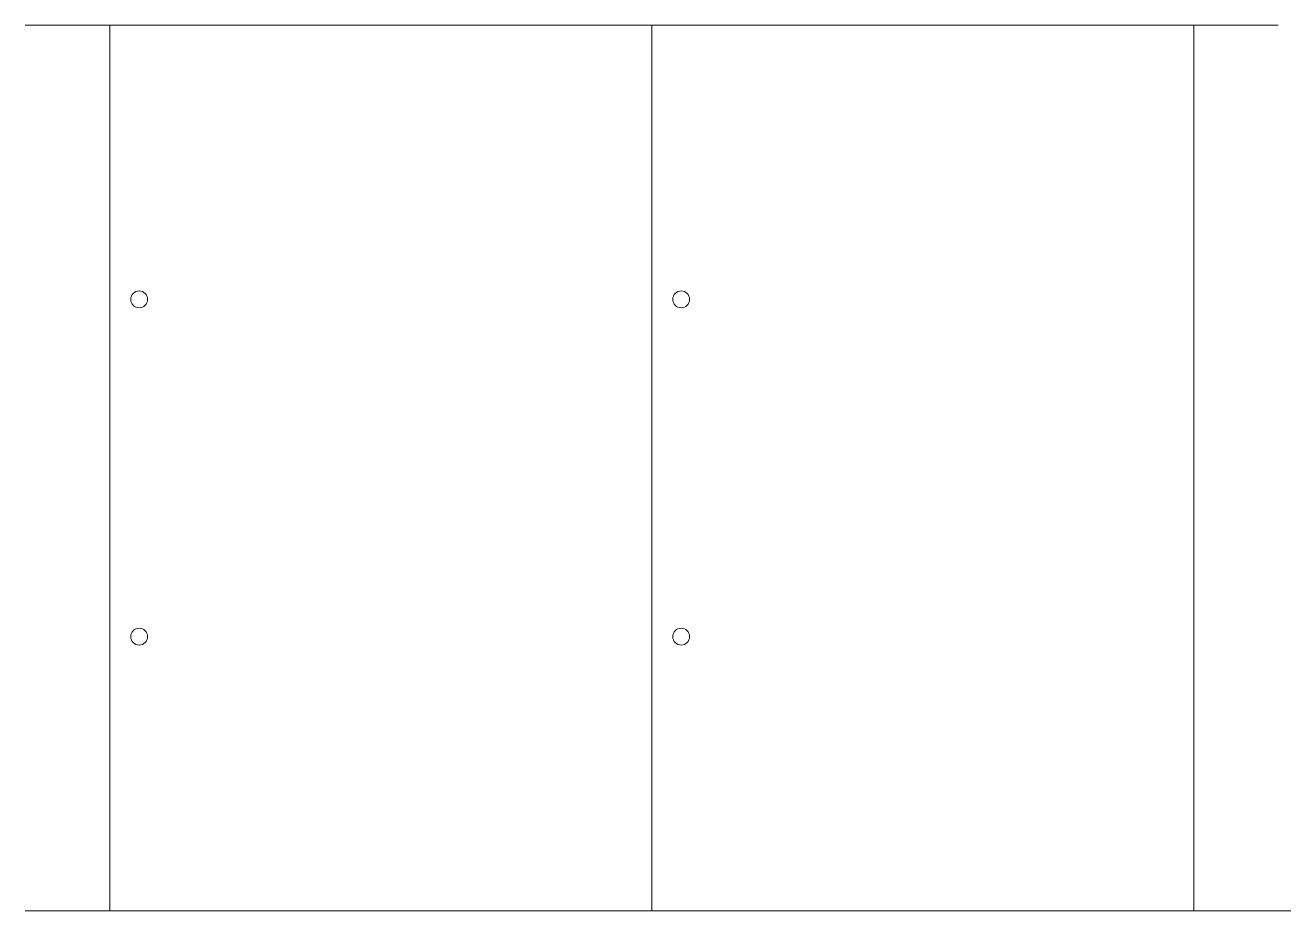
# Model space of a CAD drawing. Header units: millimetres. Extents: x 0 to 300, y 0 to 210.
import ezdxf

# ---------------------------------------------------------------- set-up
doc = ezdxf.new("R2010")
doc.units = ezdxf.units.MM
doc.layers.get('0').update_dxf_attribs({"linetype": 'CONTINUOUS', "lineweight": 0})

msp = doc.modelspace()

# ---------------------------------------------------------------- linework, layer by layer
for p, q in [((0, 210), (297, 210)), ((20, 210), (20, 0)), ((148.5, 210), (148.5, 0)), ((277, 210), (277, 0)), ((0, 0), (300, 0))]:
    msp.add_line(p, q)
for centre in [(27, 145), (155.5, 145), (27, 65), (155.5, 65)]:
    msp.add_circle(centre, 2)

doc.saveas('drawing.dxf')
